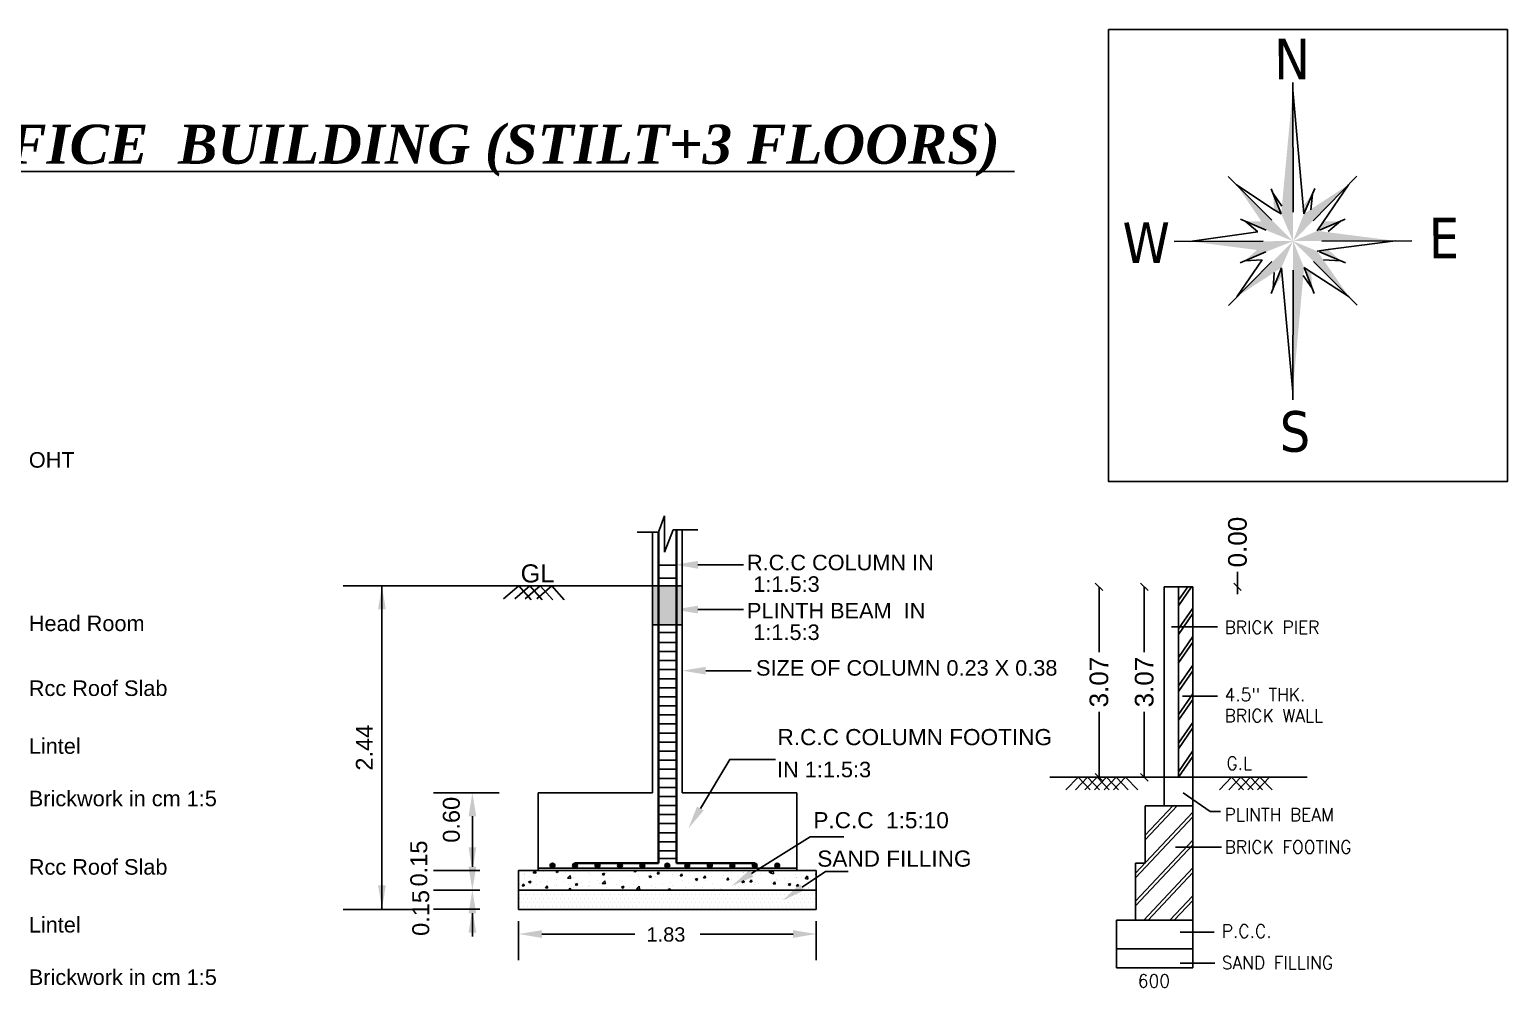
# Model space of a CAD drawing. Header units: metres. Extents: x 27 to 171, y 4 to 129.
# Drawn here: x 133.64 to 157.43, y 61.01 to 76.43 of the extents above; entities that cross this region are included whole.
import ezdxf
from ezdxf.enums import TextEntityAlignment as Align

# ---------------------------------------------------------------- set-up
doc = ezdxf.new("R2010")
doc.units = ezdxf.units.M
doc.header["$MEASUREMENT"] = 0
for name, color, linetype in [('COMPOUNDWALL', 58, 'Continuous'), ('DIM', 1, 'Continuous'), ('WALL', 4, 'Continuous')]:
    doc.layers.add(name, color=color, linetype=linetype)
doc.styles.add('SEN', font='tahoma.ttf', dxfattribs={"height": 1})
doc.styles.get("Standard").update_dxf_attribs({"font": 'arial.ttf'})
doc.styles.add('style3', font='timesbi.ttf', dxfattribs={"height": 0.23})
doc.styles.add('T1', font='ROMANS.shx', dxfattribs={"width": 0.96, "height": 4})
doc.dimstyles.get("Standard").update_dxf_attribs({"dimtxt": 0.3, "dimasz": 0.12, "dimexe": 0.18, "dimexo": 0.0625, "dimgap": 0.09, "dimtad": 0, "dimzin": 0, "dimdsep": 46, "dimtxsty": 'Standard', "dimblk": 'OBLIQUE', "dimcen": 0.09, "dimse1": 1, "dimse2": 1, "dimadec": 0, "dimazin": 0, "dimtfac": 1, "dimtofl": 0, "dimtmove": 0, "dimatfit": 3, "dimfxl": 0, "dimtolj": 1, "dimtzin": 0, "dimarcsym": 0})

# ---------------------------------------------------------------- blocks, each defined once
blk = doc.blocks.new('A$C056E3B75')
for p, q in [((177.3, 390.6), (177.3, 257.6)), ((187.7, 264), (177.3, 382.6)), ((110.8, 294.5), (155.6, 249.6)), ((242.9, 294.5), (198.1, 248.8)), ((119.6, 285.7), (158, 260)), ((154.8, 281.7), (165.2, 256)), ((166, 264), (156.9, 276.7)), ((199.7, 281.7), (188.5, 256)), ((197.3, 276.1), (195.7, 260)), ((208.5, 248), (234.3, 285.7)), ((165.2, 256), (158, 260)), ((188.5, 256), (187.7, 264)), ((123.3, 250.8), (149.7, 239.4)), ((140.8, 237.9), (128.3, 248.7)), ((202.1, 238.4), (208.5, 248)), ((230.9, 250.4), (204.5, 239.2)), ((213.3, 237.6), (225.9, 248.3)), ((55.5, 228), (146.8, 228)), ((141.2, 237.6), (71.6, 228)), ((206.9, 228), (299, 228)), ((213.3, 219.2), (282.2, 228)), ((149.5, 217), (123, 206)), ((202.1, 217.6), (213.3, 219.2)), ((204.5, 216.8), (230.9, 205.6)), ((155.6, 207.2), (110.8, 162.3)), ((145.4, 209), (127.9, 208)), ((165.2, 200.8), (154.8, 174.4)), ((165.2, 200.8), (166, 192.8)), ((177.3, 198.4), (176.5, 65.4)), ((188.5, 200.8), (198.9, 174.4)), ((188.5, 200.8), (195.7, 196)), ((198.1, 207.2), (242.9, 162.3)), ((208.5, 208.8), (226, 207.7)), ((158, 196), (156.7, 179.1)), ((166, 192.8), (176.5, 73.4)), ((187.7, 192.8), (197, 179)), ((195.7, 196), (234.5, 170.8))]:
    blk.add_line(p, q)
blk.add_lwpolyline([(119.6, 171.1), (145.4, 209)])
for points in [[(177.3, 228), (177.3, 382.6), (165.2, 256)], [(177.3, 228), (119.6, 285.7), (151.6, 238.4)], [(165.2, 256), (158, 260), (156.9, 276.7)], [(177.3, 228), (234.3, 285.7), (188.5, 256)], [(188.5, 256), (187.7, 264), (197.3, 276.3)], [(152.1, 238.6), (145.7, 248.2), (128.3, 248.7)], [(202.1, 238.4), (208.5, 248), (225.9, 248.3)], [(177.3, 228), (71.6, 228), (150.8, 217.6)], [(177.3, 228), (119.6, 171.1), (165.2, 200.8)], [(177.3, 228), (176.5, 73.4), (188.5, 200.8)], [(177.3, 228), (282.2, 228), (202.1, 238.4)], [(177.3, 228), (234.5, 170.8), (202.1, 217.6)], [(151.9, 217.8), (140.7, 219.5), (127.9, 208)], [(202.1, 217.6), (213.3, 219.2), (226, 207.7)], [(165.2, 200.8), (166, 192.8), (156.7, 179.1)], [(188.5, 200.8), (195.7, 196), (197, 179)]]:
    blk.add_solid(points)
at = {"style": 'SEN'}
for s, p in [('N', (176.7, 414.7, 1.2)), ('W', (26.8, 226.7, 1.2)), ('E', (331.9, 230.8, 1.2)), ('S', (178.8, 33, 1.2))]:
    blk.add_text(s, height=41.6, dxfattribs=at).set_placement(p, align=Align.MIDDLE_CENTER)
blk = doc.blocks.new('A$C10597C2E')
at = {"xscale": 0.216666666666697, "yscale": 0.216666666666697, "zscale": 0.216666666666697}
blk.add_blockref('A$C056E3B75', (0, -0.02), dxfattribs=at)
blk = doc.blocks.new('_Oblique')
at = {"color": 0, "linetype": 'ByBlock', "lineweight": -2}
blk.add_line((-0.5, -0.5), (0.5, 0.5), dxfattribs=at)
blk = doc.blocks.new('*D62')
at = {"layer": 'COMPOUNDWALL', "color": 0, "lineweight": -2}
for p, q in [((151.588, 67.461), (151.588, 66.407)), ((151.588, 64.394), (151.588, 65.448))]:
    blk.add_line(p, q, dxfattribs=at)
at = {"layer": 'Defpoints', "color": 0}
for p in [(151.588, 67.461), (152.139, 67.461), (152.139, 64.394)]:
    blk.add_point(p, dxfattribs=at)
at = {"layer": 'COMPOUNDWALL', "color": 0, "lineweight": -2, "xscale": 0.12, "yscale": 0.12, "zscale": 0.12}
for p, rotation in [((151.588, 67.461), 90), ((151.588, 64.394), 270)]:
    blk.add_blockref('_Oblique', p, dxfattribs=dict(at, rotation=rotation))
at = {"layer": 'COMPOUNDWALL', "color": 0, "insert": (151.588, 65.927), "char_height": 0.3, "attachment_point": 5, "rotation": 90}
blk.add_mtext('\\A1;3.07', dxfattribs=at)
blk = doc.blocks.new('*D63')
at = {"layer": 'COMPOUNDWALL', "color": 0, "lineweight": -2}
for p, q in [((150.859, 67.461), (150.859, 66.407)), ((150.859, 64.394), (150.859, 65.448))]:
    blk.add_line(p, q, dxfattribs=at)
at = {"layer": 'Defpoints', "color": 0}
for p in [(152.139, 67.461), (150.859, 64.394), (152.139, 64.394)]:
    blk.add_point(p, dxfattribs=at)
at = {"layer": 'COMPOUNDWALL', "color": 0, "lineweight": -2, "xscale": 0.12, "yscale": 0.12, "zscale": 0.12}
for p, rotation in [((150.859, 67.461), 90), ((150.859, 64.394), 270)]:
    blk.add_blockref('_Oblique', p, dxfattribs=dict(at, rotation=rotation))
at = {"layer": 'COMPOUNDWALL', "color": 0, "insert": (150.859, 65.927), "char_height": 0.3, "attachment_point": 5, "rotation": 90}
blk.add_mtext('\\A1;3.07', dxfattribs=at)
blk = doc.blocks.new('*D64')
at = {"layer": 'COMPOUNDWALL', "color": 0, "lineweight": -2}
for q in [(153.089, 67.701), (153.089, 67.341)]:
    blk.add_line((153.089, 67.461), q, dxfattribs=at)
at = {"layer": 'Defpoints', "color": 0}
for p in [(152.139, 67.461), (152.139, 67.461), (153.089, 67.461)]:
    blk.add_point(p, dxfattribs=at)
at = {"layer": 'COMPOUNDWALL', "color": 0, "lineweight": -2, "xscale": 0.12, "yscale": 0.12, "zscale": 0.12}
for rotation in [90, 270]:
    blk.add_blockref('_Oblique', (153.089, 67.461), dxfattribs=dict(at, rotation=rotation))
at = {"layer": 'COMPOUNDWALL', "color": 0, "insert": (153.089, 68.18), "char_height": 0.3, "attachment_point": 5, "rotation": 90}
blk.add_mtext('\\A1;0.00', dxfattribs=at)

msp = doc.modelspace()

# ---------------------------------------------------------------- hatches: boundary and pattern name
msp.add_hatch(color=256).paths.add_polyline_path([(143.672, 66.849), (144.151, 66.849), (144.151, 67.474), (143.672, 67.474)])
h = msp.add_hatch(color=256)
h.dxf.hatch_style = 1
h.paths.add_polyline_path([(142.022, 62.972, 1), (142.1, 62.972, 1)])
h = msp.add_hatch(color=256)
h.dxf.hatch_style = 1
h.paths.add_polyline_path([(142.384, 62.972, 1), (142.462, 62.972, 1)])
h = msp.add_hatch(color=256)
h.dxf.hatch_style = 1
h.paths.add_polyline_path([(142.398, 62.958, 1), (142.448, 62.958, 1)])
h = msp.add_hatch(color=256)
h.dxf.hatch_style = 1
h.paths.add_polyline_path([(142.746, 62.972, 1), (142.823, 62.972, 1)])
h = msp.add_hatch(color=256)
h.dxf.hatch_style = 1
h.paths.add_polyline_path([(142.76, 62.958, 1), (142.81, 62.958, 1)])
h = msp.add_hatch(color=256)
h.dxf.hatch_style = 1
h.paths.add_polyline_path([(143.108, 62.972, 1), (143.185, 62.972, 1)])
h = msp.add_hatch(color=256)
h.dxf.hatch_style = 1
h.paths.add_polyline_path([(143.122, 62.958, 1), (143.171, 62.958, 1)])
h = msp.add_hatch(color=256)
h.dxf.hatch_style = 1
h.paths.add_polyline_path([(143.47, 62.972, 1), (143.547, 62.972, 1)])
h = msp.add_hatch(color=256)
h.dxf.hatch_style = 1
h.paths.add_polyline_path([(143.483, 62.958, 1), (143.533, 62.958, 1)])
h = msp.add_hatch(color=256)
h.dxf.hatch_style = 1
h.paths.add_polyline_path([(143.87, 62.972, 1), (143.948, 62.972, 1)])
h = msp.add_hatch(color=256)
h.dxf.hatch_style = 1
h.paths.add_polyline_path([(143.884, 62.958, 1), (143.934, 62.958, 1)])
h = msp.add_hatch(color=256)
h.dxf.hatch_style = 1
h.paths.add_polyline_path([(144.191, 62.972, 1), (144.268, 62.972, 1)])
h = msp.add_hatch(color=256)
h.dxf.hatch_style = 1
h.paths.add_polyline_path([(144.207, 62.958, 1), (144.257, 62.958, 1)])
h = msp.add_hatch(color=256)
h.dxf.hatch_style = 1
h.paths.add_polyline_path([(144.555, 62.972, 1), (144.633, 62.972, 1)])
h = msp.add_hatch(color=256)
h.dxf.hatch_style = 1
h.paths.add_polyline_path([(144.569, 62.958, 1), (144.619, 62.958, 1)])
h = msp.add_hatch(color=256)
h.dxf.hatch_style = 1
h.paths.add_polyline_path([(144.917, 62.972, 1), (144.994, 62.972, 1)])
h = msp.add_hatch(color=256)
h.dxf.hatch_style = 1
h.paths.add_polyline_path([(144.931, 62.958, 1), (144.98, 62.958, 1)])
h = msp.add_hatch(color=256)
h.dxf.hatch_style = 1
h.paths.add_polyline_path([(145.279, 62.972, 1), (145.356, 62.972, 1)])
h = msp.add_hatch(color=256)
h.dxf.hatch_style = 1
h.paths.add_polyline_path([(145.292, 62.958, 1), (145.342, 62.958, 1)])
h = msp.add_hatch(color=256)
h.dxf.hatch_style = 1
h.paths.add_polyline_path([(145.64, 62.972, 1), (145.718, 62.972, 1)])
h = msp.add_hatch(color=256)
h.dxf.hatch_style = 1
h.paths.add_polyline_path([(145.654, 62.958, 1), (145.704, 62.958, 1)])

# ---------------------------------------------------------------- linework, layer by layer
for p, q in [((143.863, 68.602), (143.766, 68.339)), ((143.863, 68.602), (143.863, 68.016)), ((143.766, 68.339), (143.422, 68.339)), ((143.672, 64.141), (143.672, 68.339)), ((143.863, 68.016), (144.006, 68.376)), ((144.006, 68.376), (144.403, 68.376)), ((144.151, 64.141), (144.151, 68.376)), ((143.766, 67.806), (144.058, 67.806)), ((143.766, 67.601), (144.058, 67.601)), ((139.941, 67.474), (138.691, 67.474)), ((139.316, 62.266), (139.316, 67.474)), ((144.151, 67.474), (139.91, 67.474)), ((141.274, 67.268), (141.52, 67.474)), ((141.453, 67.268), (141.698, 67.474)), ((141.52, 67.474), (141.719, 67.25)), ((141.619, 67.268), (141.865, 67.474)), ((141.698, 67.474), (141.897, 67.25)), ((141.807, 67.268), (142.053, 67.474)), ((141.865, 67.474), (142.064, 67.25)), ((142.053, 67.474), (142.251, 67.25)), ((144.151, 66.849), (143.672, 66.849)), ((143.766, 66.724), (144.058, 66.724)), ((143.766, 66.564), (144.058, 66.564)), ((143.766, 66.419), (144.058, 66.419)), ((143.766, 66.273), (144.058, 66.273)), ((143.766, 66.273), (144.058, 66.273)), ((143.766, 66.127), (144.058, 66.127)), ((143.766, 65.981), (144.058, 65.981)), ((143.766, 65.981), (144.058, 65.981)), ((143.766, 65.835), (144.058, 65.835)), ((143.766, 65.689), (144.058, 65.689)), ((143.766, 65.689), (144.058, 65.689)), ((143.766, 65.544), (144.058, 65.544)), ((143.766, 65.398), (144.058, 65.398)), ((143.766, 65.398), (144.058, 65.398)), ((143.766, 65.252), (144.058, 65.252)), ((143.766, 65.106), (144.058, 65.106)), ((143.766, 65.106), (144.058, 65.106)), ((143.766, 64.96), (144.058, 64.96)), ((143.766, 64.814), (144.058, 64.814)), ((143.766, 64.814), (144.058, 64.814)), ((143.766, 64.669), (144.058, 64.669)), ((143.766, 64.523), (144.058, 64.523)), ((143.766, 64.523), (144.058, 64.523)), ((143.766, 64.377), (144.058, 64.377)), ((141.203, 64.141), (140.146, 64.141)), ((141.828, 62.891), (141.828, 64.141)), ((143.672, 64.141), (141.828, 64.141)), ((143.766, 64.231), (144.058, 64.231)), ((143.766, 64.231), (144.058, 64.231)), ((143.766, 64.085), (144.058, 64.085)), ((145.995, 64.141), (144.151, 64.141)), ((145.995, 62.891), (145.995, 64.141)), ((140.771, 63.266), (140.771, 63.766)), ((143.766, 63.939), (144.058, 63.939)), ((143.766, 63.939), (144.058, 63.939)), ((143.766, 63.794), (144.058, 63.794)), ((140.771, 63.266), (140.771, 63.641)), ((143.766, 63.648), (144.058, 63.648)), ((143.766, 63.648), (144.058, 63.648)), ((140.771, 62.954), (140.771, 63.329)), ((143.766, 63.502), (144.058, 63.502)), ((143.766, 63.356), (144.058, 63.356)), ((143.766, 63.212), (144.058, 63.212)), ((143.766, 63.085), (144.058, 63.085)), ((140.891, 62.891), (140.146, 62.891)), ((140.891, 62.891), (140.146, 62.891)), ((146.308, 62.891), (141.516, 62.891)), ((141.516, 62.891), (141.516, 62.266)), ((141.606, 62.849), (141.606, 62.849)), ((141.608, 62.827), (141.608, 62.827)), ((141.748, 62.858), (141.78, 62.891)), ((141.748, 62.858), (141.795, 62.851)), ((141.795, 62.851), (141.79, 62.891)), ((145.995, 62.933), (141.828, 62.933)), ((141.874, 62.886), (141.874, 62.886)), ((141.912, 62.879), (141.912, 62.879)), ((142.114, 62.878), (142.148, 62.891)), ((142.114, 62.878), (142.139, 62.861)), ((142.133, 62.838), (142.133, 62.838)), ((142.14, 62.86), (142.15, 62.891)), ((142.264, 62.855), (142.264, 62.855)), ((142.304, 62.772), (142.345, 62.815)), ((142.34, 62.817), (142.34, 62.817)), ((142.351, 62.765), (142.345, 62.814)), ((142.461, 62.881), (142.461, 62.881)), ((142.644, 62.869), (142.644, 62.869)), ((142.669, 62.822), (142.669, 62.822)), ((142.862, 62.836), (142.899, 62.85)), ((142.862, 62.836), (142.888, 62.819)), ((142.888, 62.819), (142.899, 62.85)), ((142.932, 62.855), (142.932, 62.855)), ((143.371, 62.875), (143.385, 62.891)), ((143.371, 62.875), (143.402, 62.872)), ((143.402, 62.872), (143.399, 62.891)), ((143.44, 62.823), (143.44, 62.823)), ((143.637, 62.849), (143.637, 62.849)), ((143.745, 62.842), (143.77, 62.872)), ((143.745, 62.842), (143.776, 62.84)), ((143.754, 62.843), (143.754, 62.843)), ((143.776, 62.839), (143.77, 62.872)), ((143.997, 62.83), (143.997, 62.83)), ((144.118, 62.81), (144.143, 62.84)), ((144.118, 62.81), (144.149, 62.807)), ((144.15, 62.807), (144.144, 62.839)), ((144.264, 62.866), (144.264, 62.866)), ((144.583, 62.882), (144.583, 62.882)), ((144.813, 62.816), (144.813, 62.816)), ((144.861, 62.87), (144.861, 62.87)), ((145.139, 62.858), (145.139, 62.858)), ((145.142, 62.86), (145.142, 62.86)), ((145.273, 62.877), (145.273, 62.877)), ((145.322, 62.835), (145.322, 62.835)), ((145.417, 62.846), (145.417, 62.846)), ((145.545, 62.879), (145.576, 62.891)), ((145.545, 62.879), (145.571, 62.862)), ((145.555, 62.845), (145.555, 62.845)), ((145.57, 62.849), (145.611, 62.891)), ((145.57, 62.849), (145.617, 62.841)), ((145.571, 62.861), (145.581, 62.891)), ((145.593, 62.875), (145.593, 62.875)), ((145.617, 62.841), (145.611, 62.891)), ((145.695, 62.835), (145.695, 62.835)), ((145.973, 62.823), (145.973, 62.823)), ((146.251, 62.811), (146.251, 62.811)), ((146.287, 62.835), (146.287, 62.835)), ((146.294, 62.837), (146.308, 62.843)), ((146.294, 62.837), (146.308, 62.828)), ((146.308, 62.579), (146.308, 62.891)), ((139.316, 62.266), (139.316, 62.641)), ((140.891, 62.579), (140.146, 62.579)), ((140.891, 62.579), (140.146, 62.579)), ((146.308, 62.579), (141.516, 62.579)), ((141.533, 62.675), (141.533, 62.675)), ((141.533, 62.577), (141.533, 62.577)), ((141.575, 62.647), (141.601, 62.677)), ((141.575, 62.647), (141.607, 62.644)), ((141.598, 62.577), (141.598, 62.577)), ((141.6, 62.676), (141.6, 62.676)), ((141.607, 62.644), (141.601, 62.676)), ((141.607, 62.769), (141.607, 62.769)), ((141.664, 62.577), (141.664, 62.577)), ((141.667, 62.589), (141.667, 62.589)), ((141.676, 62.71), (141.712, 62.724)), ((141.676, 62.71), (141.702, 62.693)), ((141.701, 62.733), (141.701, 62.733)), ((141.702, 62.692), (141.713, 62.724)), ((141.729, 62.577), (141.729, 62.577)), ((141.733, 62.713), (141.733, 62.713)), ((141.794, 62.577), (141.794, 62.577)), ((141.804, 62.795), (141.804, 62.795)), ((141.811, 62.663), (141.811, 62.663)), ((141.859, 62.577), (141.859, 62.577)), ((141.868, 62.713), (141.868, 62.713)), ((141.924, 62.577), (141.924, 62.577)), ((141.949, 62.614), (141.974, 62.644)), ((141.949, 62.614), (141.98, 62.611)), ((141.98, 62.611), (141.974, 62.644)), ((141.979, 62.721), (141.979, 62.721)), ((141.989, 62.577), (141.989, 62.577)), ((141.996, 62.633), (141.996, 62.633)), ((142.037, 62.765), (142.037, 62.765)), ((142.054, 62.577), (142.054, 62.577)), ((142.089, 62.651), (142.089, 62.651)), ((142.119, 62.577), (142.119, 62.577)), ((142.127, 62.65), (142.127, 62.65)), ((142.131, 62.746), (142.131, 62.746)), ((142.184, 62.577), (142.184, 62.577)), ((142.236, 62.582), (142.236, 62.582)), ((142.25, 62.577), (142.25, 62.577)), ((142.257, 62.71), (142.257, 62.71)), ((142.304, 62.772), (142.351, 62.765)), ((142.315, 62.577), (142.315, 62.577)), ((142.323, 62.581), (142.348, 62.611)), ((142.323, 62.581), (142.353, 62.579)), ((142.324, 62.676), (142.324, 62.676)), ((142.354, 62.579), (142.348, 62.611)), ((142.367, 62.64), (142.367, 62.64)), ((142.38, 62.577), (142.38, 62.577)), ((142.395, 62.612), (142.395, 62.612)), ((142.401, 62.785), (142.401, 62.785)), ((142.424, 62.668), (142.461, 62.682)), ((142.424, 62.668), (142.45, 62.651)), ((142.445, 62.577), (142.445, 62.577)), ((142.451, 62.651), (142.461, 62.682)), ((142.51, 62.577), (142.51, 62.577)), ((142.535, 62.698), (142.535, 62.698)), ((142.539, 62.635), (142.539, 62.635)), ((142.575, 62.577), (142.575, 62.577)), ((142.64, 62.577), (142.64, 62.577)), ((142.645, 62.628), (142.645, 62.628)), ((142.653, 62.719), (142.653, 62.719)), ((142.662, 62.648), (142.662, 62.648)), ((142.705, 62.577), (142.705, 62.577)), ((142.77, 62.577), (142.77, 62.577)), ((142.783, 62.736), (142.783, 62.736)), ((142.813, 62.686), (142.813, 62.686)), ((142.835, 62.577), (142.835, 62.577)), ((142.843, 62.687), (142.843, 62.687)), ((142.86, 62.686), (142.901, 62.728)), ((142.86, 62.686), (142.907, 62.679)), ((142.907, 62.679), (142.901, 62.728)), ((142.901, 62.577), (142.901, 62.577)), ((142.923, 62.616), (142.923, 62.616)), ((142.925, 62.682), (142.925, 62.682)), ((142.966, 62.577), (142.966, 62.577)), ((142.981, 62.762), (142.981, 62.762)), ((143.031, 62.577), (143.031, 62.577)), ((143.091, 62.674), (143.091, 62.674)), ((143.096, 62.577), (143.096, 62.577)), ((143.147, 62.739), (143.147, 62.739)), ((143.161, 62.577), (143.161, 62.577)), ((143.172, 62.6), (143.172, 62.6)), ((143.173, 62.627), (143.209, 62.641)), ((143.173, 62.627), (143.199, 62.609)), ((143.196, 62.721), (143.196, 62.721)), ((143.199, 62.609), (143.21, 62.64)), ((143.201, 62.604), (143.201, 62.604)), ((143.226, 62.577), (143.226, 62.577)), ((143.291, 62.577), (143.291, 62.577)), ((143.303, 62.617), (143.303, 62.617)), ((143.31, 62.806), (143.31, 62.806)), ((143.356, 62.577), (143.356, 62.577)), ((143.369, 62.663), (143.369, 62.663)), ((143.416, 62.6), (143.457, 62.642)), ((143.416, 62.6), (143.462, 62.593)), ((143.421, 62.577), (143.421, 62.577)), ((143.451, 62.791), (143.451, 62.791)), ((143.463, 62.592), (143.457, 62.642)), ((143.457, 62.584), (143.457, 62.584)), ((143.463, 62.757), (143.463, 62.757)), ((143.479, 62.593), (143.479, 62.593)), ((143.486, 62.577), (143.486, 62.577)), ((143.5, 62.643), (143.5, 62.643)), ((143.552, 62.577), (143.552, 62.577)), ((143.611, 62.795), (143.647, 62.809)), ((143.611, 62.795), (143.636, 62.777)), ((143.617, 62.577), (143.617, 62.577)), ((143.637, 62.777), (143.647, 62.808)), ((143.647, 62.651), (143.647, 62.651)), ((143.682, 62.577), (143.682, 62.577)), ((143.72, 62.617), (143.72, 62.617)), ((143.726, 62.791), (143.726, 62.791)), ((143.747, 62.577), (143.747, 62.577)), ((143.757, 62.581), (143.757, 62.581)), ((143.812, 62.577), (143.812, 62.577)), ((143.829, 62.687), (143.829, 62.687)), ((143.877, 62.577), (143.877, 62.577)), ((143.921, 62.585), (143.958, 62.599)), ((143.921, 62.585), (143.931, 62.579)), ((143.925, 62.639), (143.925, 62.639)), ((143.942, 62.577), (143.942, 62.577)), ((143.951, 62.579), (143.958, 62.599)), ((143.959, 62.704), (143.959, 62.704)), ((143.99, 62.656), (143.99, 62.656)), ((144.007, 62.577), (144.007, 62.577)), ((144.036, 62.585), (144.036, 62.585)), ((144.072, 62.577), (144.072, 62.577)), ((144.138, 62.577), (144.138, 62.577)), ((144.157, 62.73), (144.157, 62.73)), ((144.203, 62.627), (144.203, 62.627)), ((144.203, 62.577), (144.203, 62.577)), ((144.258, 62.693), (144.258, 62.693)), ((144.268, 62.577), (144.268, 62.577)), ((144.333, 62.577), (144.333, 62.577)), ((144.34, 62.637), (144.34, 62.637)), ((144.359, 62.753), (144.396, 62.767)), ((144.359, 62.753), (144.385, 62.735)), ((144.385, 62.735), (144.396, 62.767)), ((144.398, 62.577), (144.398, 62.577)), ((144.463, 62.577), (144.463, 62.577)), ((144.479, 62.585), (144.479, 62.585)), ((144.482, 62.616), (144.482, 62.616)), ((144.486, 62.773), (144.486, 62.773)), ((144.492, 62.777), (144.517, 62.807)), ((144.492, 62.777), (144.523, 62.774)), ((144.523, 62.774), (144.517, 62.807)), ((144.521, 62.726), (144.521, 62.726)), ((144.528, 62.577), (144.528, 62.577)), ((144.593, 62.577), (144.593, 62.577)), ((144.616, 62.79), (144.616, 62.79)), ((144.644, 62.689), (144.644, 62.689)), ((144.658, 62.577), (144.658, 62.577)), ((144.676, 62.611), (144.676, 62.611)), ((144.723, 62.577), (144.723, 62.577)), ((144.76, 62.604), (144.76, 62.604)), ((144.785, 62.592), (144.785, 62.592)), ((144.789, 62.577), (144.789, 62.577)), ((144.791, 62.765), (144.791, 62.765)), ((144.854, 62.577), (144.854, 62.577)), ((144.865, 62.744), (144.89, 62.774)), ((144.865, 62.744), (144.897, 62.742)), ((144.897, 62.741), (144.891, 62.774)), ((144.919, 62.577), (144.919, 62.577)), ((144.948, 62.741), (144.948, 62.741)), ((144.984, 62.577), (144.984, 62.577)), ((145.005, 62.654), (145.005, 62.654)), ((145.038, 62.592), (145.038, 62.592)), ((145.049, 62.577), (145.049, 62.577)), ((145.053, 62.629), (145.053, 62.629)), ((145.059, 62.802), (145.059, 62.802)), ((145.073, 62.627), (145.073, 62.627)), ((145.108, 62.711), (145.144, 62.725)), ((145.108, 62.711), (145.133, 62.694)), ((145.114, 62.577), (145.114, 62.577)), ((145.134, 62.693), (145.144, 62.725)), ((145.136, 62.671), (145.136, 62.671)), ((145.179, 62.577), (145.179, 62.577)), ((145.239, 62.712), (145.264, 62.742)), ((145.239, 62.712), (145.27, 62.709)), ((145.244, 62.577), (145.244, 62.577)), ((145.251, 62.793), (145.251, 62.793)), ((145.27, 62.709), (145.264, 62.741)), ((145.309, 62.577), (145.309, 62.577)), ((145.316, 62.662), (145.316, 62.662)), ((145.316, 62.58), (145.316, 62.58)), ((145.333, 62.697), (145.333, 62.697)), ((145.375, 62.577), (145.375, 62.577)), ((145.376, 62.679), (145.376, 62.679)), ((145.44, 62.577), (145.44, 62.577)), ((145.505, 62.577), (145.505, 62.577)), ((145.57, 62.577), (145.57, 62.577)), ((145.586, 62.701), (145.586, 62.701)), ((145.613, 62.679), (145.638, 62.709)), ((145.613, 62.679), (145.644, 62.676)), ((145.635, 62.577), (145.635, 62.577)), ((145.644, 62.676), (145.638, 62.709)), ((145.662, 62.741), (145.662, 62.741)), ((145.68, 62.731), (145.68, 62.731)), ((145.7, 62.577), (145.7, 62.577)), ((145.765, 62.577), (145.765, 62.577)), ((145.792, 62.758), (145.792, 62.758)), ((145.83, 62.577), (145.83, 62.577)), ((145.854, 62.738), (145.854, 62.738)), ((145.856, 62.669), (145.893, 62.683)), ((145.856, 62.669), (145.882, 62.652)), ((145.882, 62.652), (145.893, 62.683)), ((145.895, 62.577), (145.895, 62.577)), ((145.96, 62.577), (145.96, 62.577)), ((145.984, 62.783), (145.984, 62.783)), ((145.986, 62.646), (146.011, 62.676)), ((145.986, 62.646), (146.017, 62.644)), ((145.989, 62.784), (145.989, 62.784)), ((146.017, 62.643), (146.011, 62.676)), ((146.026, 62.577), (146.026, 62.577)), ((146.091, 62.577), (146.091, 62.577)), ((146.11, 62.598), (146.11, 62.598)), ((146.117, 62.771), (146.117, 62.771)), ((146.126, 62.762), (146.167, 62.805)), ((146.126, 62.762), (146.173, 62.755)), ((146.156, 62.577), (146.156, 62.577)), ((146.173, 62.755), (146.167, 62.804)), ((146.181, 62.622), (146.181, 62.622)), ((146.183, 62.601), (146.183, 62.601)), ((146.221, 62.577), (146.221, 62.577)), ((146.286, 62.577), (146.286, 62.577)), ((146.308, 62.266), (146.308, 62.579)), ((141.533, 62.446), (141.533, 62.446)), ((141.566, 62.512), (141.566, 62.512)), ((141.566, 62.381), (141.566, 62.381)), ((141.598, 62.446), (141.598, 62.446)), ((141.631, 62.512), (141.631, 62.512)), ((141.631, 62.381), (141.631, 62.381)), ((141.664, 62.446), (141.664, 62.446)), ((141.696, 62.512), (141.696, 62.512)), ((141.696, 62.381), (141.696, 62.381)), ((141.729, 62.446), (141.729, 62.446)), ((141.761, 62.512), (141.761, 62.512)), ((141.761, 62.381), (141.761, 62.381)), ((141.794, 62.446), (141.794, 62.446)), ((141.826, 62.512), (141.826, 62.512)), ((141.826, 62.381), (141.826, 62.381)), ((141.859, 62.446), (141.859, 62.446)), ((141.891, 62.512), (141.891, 62.512)), ((141.891, 62.381), (141.891, 62.381)), ((141.924, 62.446), (141.924, 62.446)), ((141.957, 62.512), (141.957, 62.512)), ((141.957, 62.381), (141.957, 62.381)), ((141.989, 62.446), (141.989, 62.446)), ((142.022, 62.512), (142.022, 62.512)), ((142.022, 62.381), (142.022, 62.381)), ((142.054, 62.446), (142.054, 62.446)), ((142.087, 62.512), (142.087, 62.512)), ((142.087, 62.381), (142.087, 62.381)), ((142.119, 62.446), (142.119, 62.446)), ((142.152, 62.512), (142.152, 62.512)), ((142.152, 62.381), (142.152, 62.381)), ((142.184, 62.446), (142.184, 62.446)), ((142.217, 62.512), (142.217, 62.512)), ((142.217, 62.381), (142.217, 62.381)), ((142.25, 62.446), (142.25, 62.446)), ((142.282, 62.512), (142.282, 62.512)), ((142.282, 62.381), (142.282, 62.381)), ((142.315, 62.446), (142.315, 62.446)), ((142.347, 62.512), (142.347, 62.512)), ((142.347, 62.381), (142.347, 62.381)), ((142.38, 62.446), (142.38, 62.446)), ((142.412, 62.512), (142.412, 62.512)), ((142.412, 62.381), (142.412, 62.381)), ((142.445, 62.446), (142.445, 62.446)), ((142.477, 62.512), (142.477, 62.512)), ((142.477, 62.381), (142.477, 62.381)), ((142.51, 62.446), (142.51, 62.446)), ((142.542, 62.512), (142.542, 62.512)), ((142.542, 62.381), (142.542, 62.381)), ((142.575, 62.446), (142.575, 62.446)), ((142.608, 62.512), (142.608, 62.512)), ((142.608, 62.381), (142.608, 62.381)), ((142.64, 62.446), (142.64, 62.446)), ((142.673, 62.512), (142.673, 62.512)), ((142.673, 62.381), (142.673, 62.381)), ((142.705, 62.446), (142.705, 62.446)), ((142.738, 62.512), (142.738, 62.512)), ((142.738, 62.381), (142.738, 62.381)), ((142.77, 62.446), (142.77, 62.446)), ((142.803, 62.512), (142.803, 62.512)), ((142.803, 62.381), (142.803, 62.381)), ((142.835, 62.446), (142.835, 62.446)), ((142.868, 62.512), (142.868, 62.512)), ((142.868, 62.381), (142.868, 62.381)), ((142.901, 62.446), (142.901, 62.446)), ((142.933, 62.512), (142.933, 62.512)), ((142.933, 62.381), (142.933, 62.381)), ((142.966, 62.446), (142.966, 62.446)), ((142.998, 62.512), (142.998, 62.512)), ((142.998, 62.381), (142.998, 62.381)), ((143.031, 62.446), (143.031, 62.446)), ((143.063, 62.512), (143.063, 62.512)), ((143.063, 62.381), (143.063, 62.381)), ((143.096, 62.446), (143.096, 62.446)), ((143.128, 62.512), (143.128, 62.512)), ((143.128, 62.381), (143.128, 62.381)), ((143.161, 62.446), (143.161, 62.446)), ((143.194, 62.512), (143.194, 62.512)), ((143.194, 62.381), (143.194, 62.381)), ((143.226, 62.446), (143.226, 62.446)), ((143.259, 62.512), (143.259, 62.512)), ((143.259, 62.381), (143.259, 62.381)), ((143.291, 62.446), (143.291, 62.446)), ((143.324, 62.512), (143.324, 62.512)), ((143.324, 62.381), (143.324, 62.381)), ((143.356, 62.446), (143.356, 62.446)), ((143.389, 62.512), (143.389, 62.512)), ((143.389, 62.381), (143.389, 62.381)), ((143.421, 62.446), (143.421, 62.446)), ((143.454, 62.512), (143.454, 62.512)), ((143.454, 62.381), (143.454, 62.381)), ((143.486, 62.446), (143.486, 62.446)), ((143.519, 62.512), (143.519, 62.512)), ((143.519, 62.381), (143.519, 62.381)), ((143.552, 62.446), (143.552, 62.446)), ((143.584, 62.512), (143.584, 62.512)), ((143.584, 62.381), (143.584, 62.381)), ((143.617, 62.446), (143.617, 62.446)), ((143.649, 62.512), (143.649, 62.512)), ((143.649, 62.381), (143.649, 62.381)), ((143.682, 62.446), (143.682, 62.446)), ((143.714, 62.512), (143.714, 62.512)), ((143.714, 62.381), (143.714, 62.381)), ((143.747, 62.446), (143.747, 62.446)), ((143.779, 62.512), (143.779, 62.512)), ((143.779, 62.381), (143.779, 62.381)), ((143.812, 62.446), (143.812, 62.446)), ((143.845, 62.512), (143.845, 62.512)), ((143.845, 62.381), (143.845, 62.381)), ((143.877, 62.446), (143.877, 62.446)), ((143.91, 62.512), (143.91, 62.512)), ((143.91, 62.381), (143.91, 62.381)), ((143.942, 62.446), (143.942, 62.446)), ((143.975, 62.512), (143.975, 62.512)), ((143.975, 62.381), (143.975, 62.381)), ((144.007, 62.446), (144.007, 62.446)), ((144.04, 62.512), (144.04, 62.512)), ((144.04, 62.381), (144.04, 62.381)), ((144.072, 62.446), (144.072, 62.446)), ((144.105, 62.512), (144.105, 62.512)), ((144.105, 62.381), (144.105, 62.381)), ((144.138, 62.446), (144.138, 62.446)), ((144.17, 62.512), (144.17, 62.512)), ((144.17, 62.381), (144.17, 62.381)), ((144.203, 62.446), (144.203, 62.446)), ((144.235, 62.512), (144.235, 62.512)), ((144.235, 62.381), (144.235, 62.381)), ((144.268, 62.446), (144.268, 62.446)), ((144.3, 62.512), (144.3, 62.512)), ((144.3, 62.381), (144.3, 62.381)), ((144.333, 62.446), (144.333, 62.446)), ((144.365, 62.512), (144.365, 62.512)), ((144.365, 62.381), (144.365, 62.381)), ((144.398, 62.446), (144.398, 62.446)), ((144.43, 62.512), (144.43, 62.512)), ((144.43, 62.381), (144.43, 62.381)), ((144.463, 62.446), (144.463, 62.446)), ((144.496, 62.512), (144.496, 62.512)), ((144.496, 62.381), (144.496, 62.381)), ((144.528, 62.446), (144.528, 62.446)), ((144.561, 62.512), (144.561, 62.512)), ((144.561, 62.381), (144.561, 62.381)), ((144.593, 62.446), (144.593, 62.446)), ((144.626, 62.512), (144.626, 62.512)), ((144.626, 62.381), (144.626, 62.381)), ((144.658, 62.446), (144.658, 62.446)), ((144.691, 62.512), (144.691, 62.512)), ((144.691, 62.381), (144.691, 62.381)), ((144.723, 62.446), (144.723, 62.446)), ((144.756, 62.512), (144.756, 62.512)), ((144.756, 62.381), (144.756, 62.381)), ((144.789, 62.446), (144.789, 62.446)), ((144.821, 62.512), (144.821, 62.512)), ((144.821, 62.381), (144.821, 62.381)), ((144.854, 62.446), (144.854, 62.446)), ((144.886, 62.512), (144.886, 62.512)), ((144.886, 62.381), (144.886, 62.381)), ((144.919, 62.446), (144.919, 62.446)), ((144.951, 62.512), (144.951, 62.512)), ((144.951, 62.381), (144.951, 62.381)), ((144.984, 62.446), (144.984, 62.446)), ((145.016, 62.512), (145.016, 62.512)), ((145.016, 62.381), (145.016, 62.381)), ((145.049, 62.446), (145.049, 62.446)), ((145.082, 62.512), (145.082, 62.512)), ((145.082, 62.381), (145.082, 62.381)), ((145.114, 62.446), (145.114, 62.446)), ((145.147, 62.512), (145.147, 62.512)), ((145.147, 62.381), (145.147, 62.381)), ((145.179, 62.446), (145.179, 62.446)), ((145.212, 62.512), (145.212, 62.512)), ((145.212, 62.381), (145.212, 62.381)), ((145.244, 62.446), (145.244, 62.446)), ((145.277, 62.512), (145.277, 62.512)), ((145.277, 62.381), (145.277, 62.381)), ((145.309, 62.446), (145.309, 62.446)), ((145.342, 62.512), (145.342, 62.512)), ((145.342, 62.381), (145.342, 62.381)), ((145.375, 62.446), (145.375, 62.446)), ((145.407, 62.512), (145.407, 62.512)), ((145.407, 62.381), (145.407, 62.381)), ((145.44, 62.446), (145.44, 62.446)), ((145.472, 62.512), (145.472, 62.512)), ((145.472, 62.381), (145.472, 62.381)), ((145.505, 62.446), (145.505, 62.446)), ((145.537, 62.512), (145.537, 62.512)), ((145.537, 62.381), (145.537, 62.381)), ((145.57, 62.446), (145.57, 62.446)), ((145.602, 62.512), (145.602, 62.512)), ((145.602, 62.381), (145.602, 62.381)), ((145.635, 62.446), (145.635, 62.446)), ((145.667, 62.512), (145.667, 62.512)), ((145.667, 62.381), (145.667, 62.381)), ((145.7, 62.446), (145.7, 62.446)), ((145.733, 62.512), (145.733, 62.512)), ((145.733, 62.381), (145.733, 62.381)), ((145.765, 62.446), (145.765, 62.446)), ((145.798, 62.512), (145.798, 62.512)), ((145.798, 62.381), (145.798, 62.381)), ((145.83, 62.446), (145.83, 62.446)), ((145.863, 62.512), (145.863, 62.512)), ((145.863, 62.381), (145.863, 62.381)), ((145.895, 62.446), (145.895, 62.446)), ((145.928, 62.512), (145.928, 62.512)), ((145.928, 62.381), (145.928, 62.381)), ((145.96, 62.446), (145.96, 62.446)), ((145.993, 62.512), (145.993, 62.512)), ((145.993, 62.381), (145.993, 62.381)), ((146.026, 62.446), (146.026, 62.446)), ((146.058, 62.512), (146.058, 62.512)), ((146.058, 62.381), (146.058, 62.381)), ((146.091, 62.446), (146.091, 62.446)), ((146.123, 62.512), (146.123, 62.512)), ((146.123, 62.381), (146.123, 62.381)), ((146.156, 62.446), (146.156, 62.446)), ((146.188, 62.512), (146.188, 62.512)), ((146.188, 62.381), (146.188, 62.381)), ((146.221, 62.446), (146.221, 62.446)), ((146.253, 62.512), (146.253, 62.512)), ((146.253, 62.381), (146.253, 62.381)), ((146.286, 62.446), (146.286, 62.446)), ((139.941, 62.266), (138.691, 62.266)), ((140.891, 62.269), (140.146, 62.269)), ((140.771, 62.204), (140.771, 61.829)), ((141.516, 62.266), (146.308, 62.266)), ((141.533, 62.316), (141.533, 62.316)), ((141.598, 62.316), (141.598, 62.316)), ((141.664, 62.316), (141.664, 62.316)), ((141.729, 62.316), (141.729, 62.316)), ((141.794, 62.316), (141.794, 62.316)), ((141.859, 62.316), (141.859, 62.316)), ((141.924, 62.316), (141.924, 62.316)), ((141.989, 62.316), (141.989, 62.316)), ((142.054, 62.316), (142.054, 62.316)), ((142.119, 62.316), (142.119, 62.316)), ((142.184, 62.316), (142.184, 62.316)), ((142.25, 62.316), (142.25, 62.316)), ((142.315, 62.316), (142.315, 62.316)), ((142.38, 62.316), (142.38, 62.316)), ((142.445, 62.316), (142.445, 62.316)), ((142.51, 62.316), (142.51, 62.316)), ((142.575, 62.316), (142.575, 62.316)), ((142.64, 62.316), (142.64, 62.316)), ((142.705, 62.316), (142.705, 62.316)), ((142.77, 62.316), (142.77, 62.316)), ((142.835, 62.316), (142.835, 62.316)), ((142.901, 62.316), (142.901, 62.316)), ((142.966, 62.316), (142.966, 62.316)), ((143.031, 62.316), (143.031, 62.316)), ((143.096, 62.316), (143.096, 62.316)), ((143.161, 62.316), (143.161, 62.316)), ((143.226, 62.316), (143.226, 62.316)), ((143.291, 62.316), (143.291, 62.316)), ((143.356, 62.316), (143.356, 62.316)), ((143.421, 62.316), (143.421, 62.316)), ((143.486, 62.316), (143.486, 62.316)), ((143.552, 62.316), (143.552, 62.316)), ((143.617, 62.316), (143.617, 62.316)), ((143.682, 62.316), (143.682, 62.316)), ((143.747, 62.316), (143.747, 62.316)), ((143.812, 62.316), (143.812, 62.316)), ((143.877, 62.316), (143.877, 62.316)), ((143.942, 62.316), (143.942, 62.316)), ((144.007, 62.316), (144.007, 62.316)), ((144.072, 62.316), (144.072, 62.316)), ((144.138, 62.316), (144.138, 62.316)), ((144.203, 62.316), (144.203, 62.316)), ((144.268, 62.316), (144.268, 62.316)), ((144.333, 62.316), (144.333, 62.316)), ((144.398, 62.316), (144.398, 62.316)), ((144.463, 62.316), (144.463, 62.316)), ((144.528, 62.316), (144.528, 62.316)), ((144.593, 62.316), (144.593, 62.316)), ((144.658, 62.316), (144.658, 62.316)), ((144.723, 62.316), (144.723, 62.316)), ((144.789, 62.316), (144.789, 62.316)), ((144.854, 62.316), (144.854, 62.316)), ((144.919, 62.316), (144.919, 62.316)), ((144.984, 62.316), (144.984, 62.316)), ((145.049, 62.316), (145.049, 62.316)), ((145.114, 62.316), (145.114, 62.316)), ((145.179, 62.316), (145.179, 62.316)), ((145.244, 62.316), (145.244, 62.316)), ((145.309, 62.316), (145.309, 62.316)), ((145.375, 62.316), (145.375, 62.316)), ((145.44, 62.316), (145.44, 62.316)), ((145.505, 62.316), (145.505, 62.316)), ((145.57, 62.316), (145.57, 62.316)), ((145.635, 62.316), (145.635, 62.316)), ((145.7, 62.316), (145.7, 62.316)), ((145.765, 62.316), (145.765, 62.316)), ((145.83, 62.316), (145.83, 62.316)), ((145.895, 62.316), (145.895, 62.316)), ((145.96, 62.316), (145.96, 62.316)), ((146.026, 62.316), (146.026, 62.316)), ((146.091, 62.316), (146.091, 62.316)), ((146.156, 62.316), (146.156, 62.316)), ((146.221, 62.316), (146.221, 62.316)), ((146.286, 62.316), (146.286, 62.316)), ((141.516, 62.077), (141.516, 61.452)), ((141.891, 61.871), (143.385, 61.871)), ((145.933, 61.871), (144.439, 61.871)), ((146.308, 62.077), (146.308, 61.452))]:
    msp.add_line(p, q)
at = {"lineweight": 40}
for p, q in [((143.766, 63.01), (143.766, 68.339)), ((144.058, 63.01), (144.058, 68.376)), ((143.766, 63.01), (142.423, 63.01)), ((145.317, 63.01), (144.058, 63.01))]:
    msp.add_line(p, q, dxfattribs=at)
msp.add_lwpolyline([(157.434, 76.431), (151.014, 76.431), (151.014, 69.154), (157.434, 69.154)], close=True)
for points in [[(144.401, 67.815), (145.135, 67.815)], [(144.401, 67.093), (145.135, 67.093)], [(144.527, 66.11), (145.261, 66.11)], [(144.442, 63.892), (144.914, 64.681), (145.651, 64.681)], [(145.264, 62.845), (146.209, 63.435), (146.751, 63.435)], [(146.08, 62.623), (146.457, 62.879), (146.821, 62.879)]]:
    msp.add_lwpolyline(points)
for centre, radius in [((142.061, 62.972), 0.0387), ((142.423, 62.972), 0.0387), ((142.423, 62.958), 0.0249), ((142.785, 62.972), 0.0387), ((142.785, 62.958), 0.0249), ((143.147, 62.972), 0.0387), ((143.147, 62.958), 0.0249), ((143.508, 62.972), 0.0387), ((143.508, 62.958), 0.0249), ((143.909, 62.972), 0.0387), ((143.909, 62.958), 0.0249), ((144.23, 62.972), 0.0387), ((144.232, 62.958), 0.0249), ((144.594, 62.972), 0.0387), ((144.594, 62.958), 0.0249), ((144.956, 62.972), 0.0387), ((144.956, 62.958), 0.0249), ((145.317, 62.972), 0.0387), ((145.317, 62.958), 0.0249), ((145.679, 62.972), 0.0387), ((145.679, 62.958), 0.0249)]:
    msp.add_circle(centre, radius)
for points in [[(144.401, 67.752), (144.026, 67.815), (144.401, 67.877)], [(139.253, 67.099), (139.378, 67.099), (139.316, 67.474)], [(144.401, 67.031), (144.026, 67.093), (144.401, 67.156)], [(144.527, 66.048), (144.152, 66.11), (144.527, 66.173)], [(140.709, 63.766), (140.834, 63.766), (140.771, 64.141)], [(144.495, 63.86), (144.249, 63.57), (144.388, 63.924)], [(140.709, 63.266), (140.834, 63.266), (140.771, 62.891)], [(140.709, 63.266), (140.834, 63.266), (140.771, 62.891)], [(140.709, 62.954), (140.834, 62.954), (140.771, 62.579)], [(145.297, 62.792), (144.946, 62.646), (145.231, 62.898)], [(139.253, 62.652), (139.378, 62.652), (139.316, 62.277)], [(140.709, 62.204), (140.834, 62.204), (140.771, 62.579)], [(146.115, 62.572), (145.769, 62.413), (146.045, 62.675)], [(140.709, 61.894), (140.834, 61.894), (140.771, 62.269)], [(141.891, 61.933), (141.891, 61.808), (141.516, 61.871)], [(145.933, 61.933), (145.933, 61.808), (146.308, 61.871)]]:
    msp.add_solid(points)
at = {"layer": 'DIM'}
for p, q in [((151.909, 67.461), (151.909, 64.394)), ((152.139, 67.461), (151.909, 67.461)), ((152.139, 67.154), (152.35, 67.461)), ((152.139, 67.244), (152.288, 67.461)), ((152.139, 66.784), (152.369, 67.118)), ((152.139, 66.694), (152.369, 67.028)), ((152.028, 66.817), (152.769, 66.817)), ((152.139, 66.324), (152.369, 66.658)), ((152.139, 66.234), (152.369, 66.568)), ((152.139, 65.864), (152.369, 66.198)), ((152.139, 65.774), (152.369, 66.108)), ((152.139, 65.404), (152.369, 65.738)), ((152.205, 65.701), (152.769, 65.701)), ((152.139, 65.314), (152.369, 65.648)), ((152.139, 64.944), (152.369, 65.278)), ((152.139, 64.854), (152.369, 65.188)), ((152.139, 64.484), (152.369, 64.818)), ((152.139, 64.394), (152.369, 64.728)), ((150.327, 64.19), (150.521, 64.394)), ((150.48, 64.19), (150.674, 64.394)), ((150.715, 64.19), (150.521, 64.394)), ((150.633, 64.19), (150.828, 64.394)), ((150.869, 64.19), (150.674, 64.394)), ((150.787, 64.19), (150.981, 64.394)), ((151.022, 64.19), (150.828, 64.394)), ((150.94, 64.19), (151.134, 64.394)), ((151.175, 64.19), (150.981, 64.394)), ((151.093, 64.19), (151.288, 64.394)), ((151.329, 64.19), (151.134, 64.394)), ((151.482, 64.19), (151.288, 64.394)), ((152.796, 64.19), (152.99, 64.394)), ((152.949, 64.19), (153.143, 64.394)), ((153.184, 64.19), (152.99, 64.394)), ((153.102, 64.19), (153.297, 64.394)), ((153.338, 64.19), (153.143, 64.394)), ((153.256, 64.19), (153.45, 64.394)), ((153.491, 64.19), (153.297, 64.394)), ((153.409, 64.19), (153.603, 64.394)), ((153.644, 64.19), (153.45, 64.394)), ((152.214, 64.145), (152.651, 63.843)), ((151.449, 62.85), (152.369, 63.832)), ((151.602, 63.387), (152.115, 63.934)), ((151.602, 63.462), (152.045, 63.934)), ((152.651, 63.843), (152.817, 63.843)), ((151.449, 62.775), (152.369, 63.757)), ((151.449, 62.401), (152.369, 63.383)), ((151.449, 62.327), (152.369, 63.308)), ((152.093, 63.271), (152.832, 63.271)), ((151.581, 62.094), (152.369, 62.935)), ((151.651, 62.094), (152.369, 62.86)), ((152.001, 62.094), (152.369, 62.486)), ((152.071, 62.094), (152.369, 62.411)), ((152.168, 61.899), (152.711, 61.899)), ((152.168, 61.402), (152.726, 61.402))]:
    msp.add_line(p, q, dxfattribs=at)
at = {"layer": 'WALL'}
for p, q in [((152.139, 67.461), (152.139, 64.394)), ((152.369, 67.461), (152.139, 67.461)), ((152.369, 64.394), (152.369, 67.461)), ((151.909, 64.394), (150.069, 64.394)), ((152.369, 64.394), (151.909, 64.394)), ((151.909, 64.394), (151.909, 63.934)), ((152.369, 63.934), (152.369, 64.394)), ((152.369, 64.394), (154.209, 64.394)), ((152.369, 63.934), (151.602, 63.934)), ((151.602, 63.934), (151.602, 63.014)), ((152.369, 63.014), (152.369, 63.934)), ((151.602, 63.014), (151.449, 63.014)), ((151.449, 63.014), (151.449, 62.094)), ((152.369, 62.094), (152.369, 63.014)), ((152.369, 62.094), (151.142, 62.094)), ((151.142, 62.094), (151.142, 61.327)), ((152.369, 61.327), (152.369, 62.094)), ((152.369, 61.634), (151.142, 61.634)), ((151.142, 61.327), (152.369, 61.327))]:
    msp.add_line(p, q, dxfattribs=at)

# ---------------------------------------------------------------- block references
at = {"linetype": 'Continuous', "xscale": 0.0725002199082695, "yscale": 0.0725002199082695, "zscale": 4.603763964175101, "rotation": 0.1411223242607199}
msp.add_blockref('A$C10597C2E', (151.207, 69.438), dxfattribs=at)

# ---------------------------------------------------------------- texts
at = {"style": 'style3'}
msp.add_text('%%UPLAN  SHOWING  THE  PROPOSED  CONSTRUCTION OF OFFICE  BUILDING (STILT+3 FLOORS) ', height=0.63, dxfattribs=at).set_placement((106.846, 74.27))
for s, height, p in [('OHT', 0.25, (133.631, 69.378)), ('GL', 0.2917, (141.548, 67.53)), ('R.C.C COLUMN IN', 0.25, (145.192, 67.726)), (' 1:1.5:3', 0.25, (145.197, 67.379)), ('PLINTH BEAM  IN', 0.25, (145.192, 66.951)), ('Head Room', 0.25, (133.631, 66.747)), (' 1:1.5:3', 0.25, (145.197, 66.604)), ('SIZE OF COLUMN 0.23 X 0.38', 0.25, (145.338, 66.03)), ('Rcc Roof Slab', 0.25, (133.631, 65.703)), ('Lintel ', 0.25, (133.631, 64.772)), ('R.C.C COLUMN FOOTING', 0.26, (145.684, 64.911)), (' IN 1:1.5:3', 0.25, (145.579, 64.394)), ('Brickwork in cm 1:5', 0.25, (133.631, 63.928)), ('P.C.C  1:5:10', 0.26, (146.261, 63.573)), ('Rcc Roof Slab', 0.25, (133.631, 62.826)), ('SAND FILLING', 0.26, (146.324, 62.955)), ('Lintel ', 0.25, (133.631, 61.895)), ('Brickwork in cm 1:5', 0.25, (133.631, 61.051))]:
    msp.add_text(s, height=height).set_placement(p)
at = {"char_height": 0.625, "attachment_point": 5, "rotation": 90}
for s, insert in [('\\A1;{\\H0.43478x;2.44}', (139.032, 64.87)), ('\\A1;{\\H0.43478x;0.60}', (140.434, 63.71)), ('\\A1;{\\H0.43478x;0.15}', (139.91, 63.006)), ('\\A1;{\\H0.43478x;0.15}', (139.942, 62.21))]:
    msp.add_mtext(s, dxfattribs=dict(at, insert=insert))
at = {"insert": (143.888, 61.862), "char_height": 0.23, "attachment_point": 5}
msp.add_mtext('\\A1;1.83', dxfattribs=at)
at = {"layer": 'DIM', "style": 'T1', "width": 0.96}
for s, height, p in [('BRICK PIER', 0.2096, (152.88, 66.703)), ('4.5" THK.', 0.2096, (152.88, 65.621)), ('BRICK WALL', 0.2096, (152.88, 65.281)), ('G.L', 0.2096, (152.911, 64.515)), ('PLINTH BEAM', 0.20956, (152.88, 63.688)), ('BRICK FOOTING', 0.20956, (152.88, 63.167)), ('P.C.C.', 0.2096, (152.835, 61.812)), ('SAND FILLING', 0.20956, (152.835, 61.304)), ('600', 0.2096, (151.484, 61.011))]:
    msp.add_text(s, height=height, dxfattribs=at).set_placement(p)

# ---------------------------------------------------------------- dimensions: what is measured, and where the dimension line sits
at = {"layer": 'COMPOUNDWALL', "color": 3}
dim = msp.add_linear_dim(base=(153.089458867, 67.46064502), p1=(152.138912099, 67.46064502), p2=(152.138912099, 67.46064502), angle=90, dimstyle='Standard', override={"dimscale": 1, "dimpost": '\\X'}, dxfattribs=at)
dim.commit()
dim.dimension.update_dxf_attribs({"geometry": '*D64', "text_midpoint": (153.089458867, 68.179765075)})
at = {"layer": 'COMPOUNDWALL', "color": 2}
dim = msp.add_linear_dim(base=(150.859, 64.394), p1=(152.139, 67.461), p2=(152.139, 64.394), angle=90, dimstyle='Standard', override={"dimscale": 1, "dimpost": '\\X'}, dxfattribs=at)
dim.commit()
dim.dimension.update_dxf_attribs({"geometry": '*D63', "text_midpoint": (150.859, 65.927)})
at = {"layer": 'COMPOUNDWALL', "color": 1}
dim = msp.add_linear_dim(base=(151.588, 67.461), p1=(152.139, 64.394), p2=(152.139, 67.461), angle=90, dimstyle='Standard', override={"dimscale": 1, "dimpost": '\\X'}, dxfattribs=at)
dim.commit()
dim.dimension.update_dxf_attribs({"geometry": '*D62', "text_midpoint": (151.588, 65.927)})

doc.saveas('drawing.dxf')
